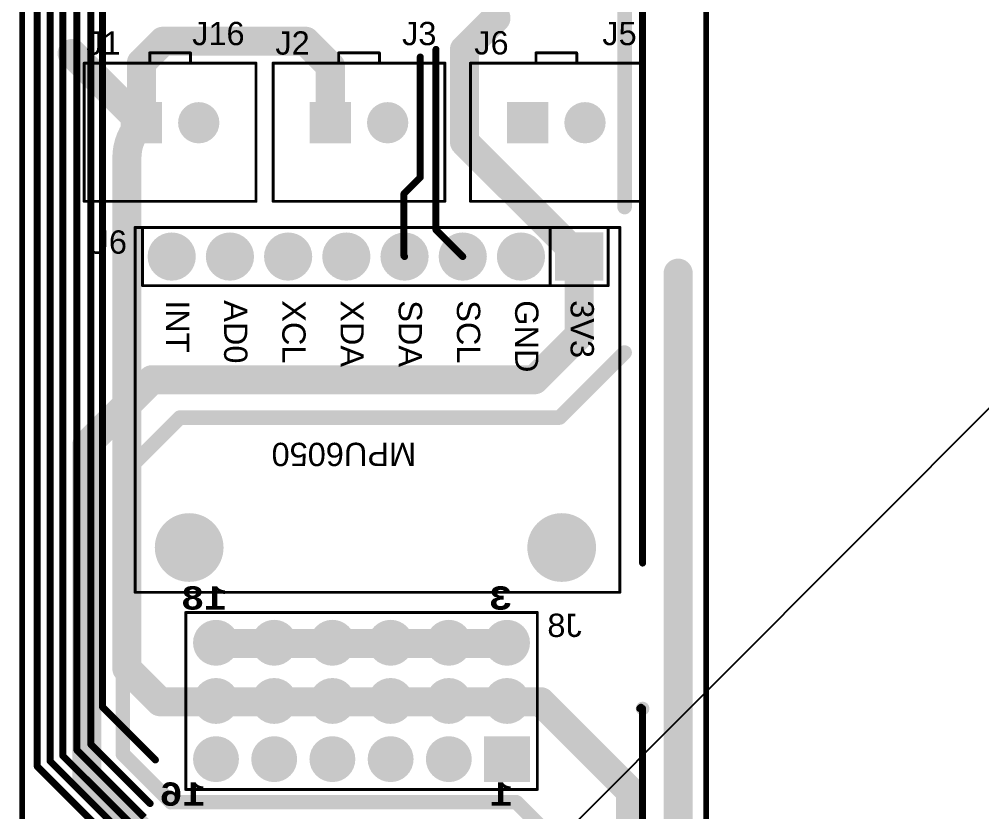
# Model space of a CAD drawing. Header units: inches. Extents: x 0 to 5376, y 0 to 5416.
# Drawn here: x -0.13 to 41.87, y 50.79 to 85.38 of the extents above; entities that cross this region are included whole.
import ezdxf

# ---------------------------------------------------------------- set-up
doc = ezdxf.new("R2010")
doc.units = ezdxf.units.IN
for name, color, linetype in [('Board Outline', 216, 'Continuous'), ('Bottom Layer', 5, 'Continuous'), ('Bottom Overlay', 54, 'Continuous'), ('Bottom Solder', 6, 'Continuous'), ('Layer 1', 16, 'Continuous'), ('Layer 2', 76, 'Continuous'), ('Multi-Layer', 9, 'Continuous'), ('Pad Holes', 156, 'Continuous'), ('Top Layer', 1, 'Continuous'), ('Top Overlay', 2, 'Continuous'), ('Top Solder', 216, 'Continuous'), ('Via Holes', 16, 'Continuous')]:
    doc.layers.add(name, color=color, linetype=linetype)
doc.styles.add('Arial', font='', dxfattribs={"height": 0.2})
doc.styles.add('Courier New_Bold', font='', dxfattribs={"height": 0.2})
doc.styles.get('Arial').set_extended_font_data('Arial')
doc.styles.get('Courier New_Bold').set_extended_font_data('Courier New', bold=True)

msp = doc.modelspace()

# ---------------------------------------------------------------- hatches: boundary and pattern name
at = {"layer": 'Bottom Layer'}
for points in [[(4.355, 81.716), (6.055, 81.716), (6.055, 80.016), (4.355, 80.016)], [(12.599, 81.716), (14.299, 81.716), (14.299, 80.016), (12.599, 80.016)], [(21.21, 81.716), (22.91, 81.716), (22.91, 80.016), (21.21, 80.016)], [(25.256, 74.074), (23.356, 74.074), (23.356, 75.974), (25.256, 75.974)], [(22.058, 52.186), (20.258, 52.186), (20.258, 53.986), (22.058, 53.986)]]:
    msp.add_hatch(color=5, dxfattribs=at).paths.add_polyline_path(points)
h = msp.add_hatch(color=5, dxfattribs=at)
edge = h.paths.add_edge_path()
edge.add_arc((7.705, 80.866), 0.85, 0, 360)
h = msp.add_hatch(color=5, dxfattribs=at)
edge = h.paths.add_edge_path()
edge.add_arc((15.949, 80.866), 0.85, 0, 360)
h = msp.add_hatch(color=5, dxfattribs=at)
edge = h.paths.add_edge_path()
edge.add_arc((24.56, 80.866), 0.85, 0, 360)
h = msp.add_hatch(color=5, dxfattribs=at)
edge = h.paths.add_edge_path()
edge.add_arc((6.526, 75.024), 0.95, 0, 360)
h = msp.add_hatch(color=5, dxfattribs=at)
edge = h.paths.add_edge_path()
edge.add_arc((9.066, 75.024), 0.95, 0, 360)
h = msp.add_hatch(color=5, dxfattribs=at)
edge = h.paths.add_edge_path()
edge.add_arc((11.606, 75.024), 0.95, 0, 360)
h = msp.add_hatch(color=5, dxfattribs=at)
edge = h.paths.add_edge_path()
edge.add_arc((14.146, 75.024), 0.95, 0, 360)
h = msp.add_hatch(color=5, dxfattribs=at)
edge = h.paths.add_edge_path()
edge.add_arc((16.686, 75.024), 0.95, 0, 360)
h = msp.add_hatch(color=5, dxfattribs=at)
edge = h.paths.add_edge_path()
edge.add_arc((19.226, 75.024), 0.95, 0, 360)
h = msp.add_hatch(color=5, dxfattribs=at)
edge = h.paths.add_edge_path()
edge.add_arc((21.766, 75.024), 0.95, 0, 360)
h = msp.add_hatch(color=5, dxfattribs=at)
edge = h.paths.add_edge_path()
edge.add_arc((8.458, 58.166), 0.9, 0, 360)
h = msp.add_hatch(color=5, dxfattribs=at)
edge = h.paths.add_edge_path()
edge.add_arc((10.998, 58.166), 0.9, 0, 360)
h = msp.add_hatch(color=5, dxfattribs=at)
edge = h.paths.add_edge_path()
edge.add_arc((13.538, 58.166), 0.9, 0, 360)
h = msp.add_hatch(color=5, dxfattribs=at)
edge = h.paths.add_edge_path()
edge.add_arc((16.078, 58.166), 0.9, 0, 360)
h = msp.add_hatch(color=5, dxfattribs=at)
edge = h.paths.add_edge_path()
edge.add_arc((18.618, 58.166), 0.9, 0, 360)
h = msp.add_hatch(color=5, dxfattribs=at)
edge = h.paths.add_edge_path()
edge.add_arc((21.158, 58.166), 0.9, 0, 360)
h = msp.add_hatch(color=5, dxfattribs=at)
edge = h.paths.add_edge_path()
edge.add_arc((8.458, 55.626), 0.9, 0, 360)
h = msp.add_hatch(color=5, dxfattribs=at)
edge = h.paths.add_edge_path()
edge.add_arc((10.998, 55.626), 0.9, 0, 360)
h = msp.add_hatch(color=5, dxfattribs=at)
edge = h.paths.add_edge_path()
edge.add_arc((13.538, 55.626), 0.9, 0, 360)
h = msp.add_hatch(color=5, dxfattribs=at)
edge = h.paths.add_edge_path()
edge.add_arc((16.078, 55.626), 0.9, 0, 360)
h = msp.add_hatch(color=5, dxfattribs=at)
edge = h.paths.add_edge_path()
edge.add_arc((18.618, 55.626), 0.9, 0, 360)
h = msp.add_hatch(color=5, dxfattribs=at)
edge = h.paths.add_edge_path()
edge.add_arc((21.158, 55.626), 0.9, 0, 360)
h = msp.add_hatch(color=5, dxfattribs=at)
edge = h.paths.add_edge_path()
edge.add_arc((27.074, 55.296), 0.3, 0, 360)
h = msp.add_hatch(color=5, dxfattribs=at)
edge = h.paths.add_edge_path()
edge.add_arc((8.458, 53.086), 0.9, 0, 360)
h = msp.add_hatch(color=5, dxfattribs=at)
edge = h.paths.add_edge_path()
edge.add_arc((10.998, 53.086), 0.9, 0, 360)
h = msp.add_hatch(color=5, dxfattribs=at)
edge = h.paths.add_edge_path()
edge.add_arc((13.538, 53.086), 0.9, 0, 360)
h = msp.add_hatch(color=5, dxfattribs=at)
edge = h.paths.add_edge_path()
edge.add_arc((16.078, 53.086), 0.9, 0, 360)
h = msp.add_hatch(color=5, dxfattribs=at)
edge = h.paths.add_edge_path()
edge.add_arc((18.618, 53.086), 0.9, 0, 360)
at = {"layer": 'Bottom Solder'}
for points in [[(4.304, 81.767), (6.106, 81.767), (6.106, 79.965), (4.304, 79.965)], [(12.548, 81.767), (14.35, 81.767), (14.35, 79.965), (12.548, 79.965)], [(21.159, 81.767), (22.961, 81.767), (22.961, 79.965), (21.159, 79.965)], [(25.357, 73.972), (23.254, 73.972), (23.254, 76.076), (25.357, 76.076)], [(22.16, 52.084), (20.157, 52.084), (20.157, 54.088), (22.16, 54.088)]]:
    msp.add_hatch(color=6, dxfattribs=at).paths.add_polyline_path(points)
h = msp.add_hatch(color=6, dxfattribs=at)
edge = h.paths.add_edge_path()
edge.add_arc((7.705, 80.866), 0.901, 0, 360)
h = msp.add_hatch(color=6, dxfattribs=at)
edge = h.paths.add_edge_path()
edge.add_arc((15.949, 80.866), 0.901, 0, 360)
h = msp.add_hatch(color=6, dxfattribs=at)
edge = h.paths.add_edge_path()
edge.add_arc((24.56, 80.866), 0.901, 0, 360)
h = msp.add_hatch(color=6, dxfattribs=at)
edge = h.paths.add_edge_path()
edge.add_arc((6.526, 75.024), 1.052, 0, 360)
h = msp.add_hatch(color=6, dxfattribs=at)
edge = h.paths.add_edge_path()
edge.add_arc((9.066, 75.024), 1.052, 0, 360)
h = msp.add_hatch(color=6, dxfattribs=at)
edge = h.paths.add_edge_path()
edge.add_arc((11.606, 75.024), 1.052, 0, 360)
h = msp.add_hatch(color=6, dxfattribs=at)
edge = h.paths.add_edge_path()
edge.add_arc((14.146, 75.024), 1.052, 0, 360)
h = msp.add_hatch(color=6, dxfattribs=at)
edge = h.paths.add_edge_path()
edge.add_arc((16.686, 75.024), 1.052, 0, 360)
h = msp.add_hatch(color=6, dxfattribs=at)
edge = h.paths.add_edge_path()
edge.add_arc((19.226, 75.024), 1.052, 0, 360)
h = msp.add_hatch(color=6, dxfattribs=at)
edge = h.paths.add_edge_path()
edge.add_arc((21.766, 75.024), 1.052, 0, 360)
h = msp.add_hatch(color=6, dxfattribs=at)
edge = h.paths.add_edge_path()
edge.add_arc((8.458, 58.166), 1.002, 0, 360)
h = msp.add_hatch(color=6, dxfattribs=at)
edge = h.paths.add_edge_path()
edge.add_arc((10.998, 58.166), 1.002, 0, 360)
h = msp.add_hatch(color=6, dxfattribs=at)
edge = h.paths.add_edge_path()
edge.add_arc((13.538, 58.166), 1.002, 0, 360)
h = msp.add_hatch(color=6, dxfattribs=at)
edge = h.paths.add_edge_path()
edge.add_arc((16.078, 58.166), 1.002, 0, 360)
h = msp.add_hatch(color=6, dxfattribs=at)
edge = h.paths.add_edge_path()
edge.add_arc((18.618, 58.166), 1.002, 0, 360)
h = msp.add_hatch(color=6, dxfattribs=at)
edge = h.paths.add_edge_path()
edge.add_arc((21.158, 58.166), 1.002, 0, 360)
h = msp.add_hatch(color=6, dxfattribs=at)
edge = h.paths.add_edge_path()
edge.add_arc((8.458, 55.626), 1.002, 0, 360)
h = msp.add_hatch(color=6, dxfattribs=at)
edge = h.paths.add_edge_path()
edge.add_arc((10.998, 55.626), 1.002, 0, 360)
h = msp.add_hatch(color=6, dxfattribs=at)
edge = h.paths.add_edge_path()
edge.add_arc((13.538, 55.626), 1.002, 0, 360)
h = msp.add_hatch(color=6, dxfattribs=at)
edge = h.paths.add_edge_path()
edge.add_arc((16.078, 55.626), 1.002, 0, 360)
h = msp.add_hatch(color=6, dxfattribs=at)
edge = h.paths.add_edge_path()
edge.add_arc((18.618, 55.626), 1.002, 0, 360)
h = msp.add_hatch(color=6, dxfattribs=at)
edge = h.paths.add_edge_path()
edge.add_arc((21.158, 55.626), 1.002, 0, 360)
h = msp.add_hatch(color=6, dxfattribs=at)
edge = h.paths.add_edge_path()
edge.add_arc((8.458, 53.086), 1.002, 0, 360)
h = msp.add_hatch(color=6, dxfattribs=at)
edge = h.paths.add_edge_path()
edge.add_arc((10.998, 53.086), 1.002, 0, 360)
h = msp.add_hatch(color=6, dxfattribs=at)
edge = h.paths.add_edge_path()
edge.add_arc((13.538, 53.086), 1.002, 0, 360)
h = msp.add_hatch(color=6, dxfattribs=at)
edge = h.paths.add_edge_path()
edge.add_arc((16.078, 53.086), 1.002, 0, 360)
h = msp.add_hatch(color=6, dxfattribs=at)
edge = h.paths.add_edge_path()
edge.add_arc((18.618, 53.086), 1.002, 0, 360)
at = {"layer": 'Layer 1'}
for points in [[(4.355, 81.716), (6.055, 81.716), (6.055, 80.016), (4.355, 80.016)], [(12.599, 81.716), (14.299, 81.716), (14.299, 80.016), (12.599, 80.016)], [(21.21, 81.716), (22.91, 81.716), (22.91, 80.016), (21.21, 80.016)], [(25.256, 74.074), (23.356, 74.074), (23.356, 75.974), (25.256, 75.974)], [(22.058, 52.186), (20.258, 52.186), (20.258, 53.986), (22.058, 53.986)]]:
    msp.add_hatch(color=16, dxfattribs=at).paths.add_polyline_path(points)
h = msp.add_hatch(color=16, dxfattribs=at)
edge = h.paths.add_edge_path()
edge.add_arc((7.705, 80.866), 0.85, 0, 360)
h = msp.add_hatch(color=16, dxfattribs=at)
edge = h.paths.add_edge_path()
edge.add_arc((15.949, 80.866), 0.85, 0, 360)
h = msp.add_hatch(color=16, dxfattribs=at)
edge = h.paths.add_edge_path()
edge.add_arc((24.56, 80.866), 0.85, 0, 360)
h = msp.add_hatch(color=16, dxfattribs=at)
edge = h.paths.add_edge_path()
edge.add_arc((6.526, 75.024), 0.95, 0, 360)
h = msp.add_hatch(color=16, dxfattribs=at)
edge = h.paths.add_edge_path()
edge.add_arc((9.066, 75.024), 0.95, 0, 360)
h = msp.add_hatch(color=16, dxfattribs=at)
edge = h.paths.add_edge_path()
edge.add_arc((11.606, 75.024), 0.95, 0, 360)
h = msp.add_hatch(color=16, dxfattribs=at)
edge = h.paths.add_edge_path()
edge.add_arc((14.146, 75.024), 0.95, 0, 360)
h = msp.add_hatch(color=16, dxfattribs=at)
edge = h.paths.add_edge_path()
edge.add_arc((16.686, 75.024), 0.95, 0, 360)
h = msp.add_hatch(color=16, dxfattribs=at)
edge = h.paths.add_edge_path()
edge.add_arc((19.226, 75.024), 0.95, 0, 360)
h = msp.add_hatch(color=16, dxfattribs=at)
edge = h.paths.add_edge_path()
edge.add_arc((21.766, 75.024), 0.95, 0, 360)
h = msp.add_hatch(color=16, dxfattribs=at)
edge = h.paths.add_edge_path()
edge.add_arc((8.458, 58.166), 0.9, 0, 360)
h = msp.add_hatch(color=16, dxfattribs=at)
edge = h.paths.add_edge_path()
edge.add_arc((10.998, 58.166), 0.9, 0, 360)
h = msp.add_hatch(color=16, dxfattribs=at)
edge = h.paths.add_edge_path()
edge.add_arc((13.538, 58.166), 0.9, 0, 360)
h = msp.add_hatch(color=16, dxfattribs=at)
edge = h.paths.add_edge_path()
edge.add_arc((16.078, 58.166), 0.9, 0, 360)
h = msp.add_hatch(color=16, dxfattribs=at)
edge = h.paths.add_edge_path()
edge.add_arc((18.618, 58.166), 0.9, 0, 360)
h = msp.add_hatch(color=16, dxfattribs=at)
edge = h.paths.add_edge_path()
edge.add_arc((21.158, 58.166), 0.9, 0, 360)
h = msp.add_hatch(color=16, dxfattribs=at)
edge = h.paths.add_edge_path()
edge.add_arc((8.458, 55.626), 0.9, 0, 360)
h = msp.add_hatch(color=16, dxfattribs=at)
edge = h.paths.add_edge_path()
edge.add_arc((10.998, 55.626), 0.9, 0, 360)
h = msp.add_hatch(color=16, dxfattribs=at)
edge = h.paths.add_edge_path()
edge.add_arc((13.538, 55.626), 0.9, 0, 360)
h = msp.add_hatch(color=16, dxfattribs=at)
edge = h.paths.add_edge_path()
edge.add_arc((16.078, 55.626), 0.9, 0, 360)
h = msp.add_hatch(color=16, dxfattribs=at)
edge = h.paths.add_edge_path()
edge.add_arc((18.618, 55.626), 0.9, 0, 360)
h = msp.add_hatch(color=16, dxfattribs=at)
edge = h.paths.add_edge_path()
edge.add_arc((21.158, 55.626), 0.9, 0, 360)
h = msp.add_hatch(color=16, dxfattribs=at)
edge = h.paths.add_edge_path()
edge.add_arc((27.074, 55.296), 0.3, 0, 360)
h = msp.add_hatch(color=16, dxfattribs=at)
edge = h.paths.add_edge_path()
edge.add_arc((8.458, 53.086), 0.9, 0, 360)
h = msp.add_hatch(color=16, dxfattribs=at)
edge = h.paths.add_edge_path()
edge.add_arc((10.998, 53.086), 0.9, 0, 360)
h = msp.add_hatch(color=16, dxfattribs=at)
edge = h.paths.add_edge_path()
edge.add_arc((13.538, 53.086), 0.9, 0, 360)
h = msp.add_hatch(color=16, dxfattribs=at)
edge = h.paths.add_edge_path()
edge.add_arc((16.078, 53.086), 0.9, 0, 360)
h = msp.add_hatch(color=16, dxfattribs=at)
edge = h.paths.add_edge_path()
edge.add_arc((18.618, 53.086), 0.9, 0, 360)
at = {"layer": 'Layer 2'}
for points in [[(4.355, 81.716), (6.055, 81.716), (6.055, 80.016), (4.355, 80.016)], [(12.599, 81.716), (14.299, 81.716), (14.299, 80.016), (12.599, 80.016)], [(21.21, 81.716), (22.91, 81.716), (22.91, 80.016), (21.21, 80.016)], [(25.256, 74.074), (23.356, 74.074), (23.356, 75.974), (25.256, 75.974)], [(22.058, 52.186), (20.258, 52.186), (20.258, 53.986), (22.058, 53.986)]]:
    msp.add_hatch(color=76, dxfattribs=at).paths.add_polyline_path(points)
h = msp.add_hatch(color=76, dxfattribs=at)
edge = h.paths.add_edge_path()
edge.add_arc((7.705, 80.866), 0.85, 0, 360)
h = msp.add_hatch(color=76, dxfattribs=at)
edge = h.paths.add_edge_path()
edge.add_arc((15.949, 80.866), 0.85, 0, 360)
h = msp.add_hatch(color=76, dxfattribs=at)
edge = h.paths.add_edge_path()
edge.add_arc((24.56, 80.866), 0.85, 0, 360)
h = msp.add_hatch(color=76, dxfattribs=at)
edge = h.paths.add_edge_path()
edge.add_arc((6.526, 75.024), 0.95, 0, 360)
h = msp.add_hatch(color=76, dxfattribs=at)
edge = h.paths.add_edge_path()
edge.add_arc((9.066, 75.024), 0.95, 0, 360)
h = msp.add_hatch(color=76, dxfattribs=at)
edge = h.paths.add_edge_path()
edge.add_arc((11.606, 75.024), 0.95, 0, 360)
h = msp.add_hatch(color=76, dxfattribs=at)
edge = h.paths.add_edge_path()
edge.add_arc((14.146, 75.024), 0.95, 0, 360)
h = msp.add_hatch(color=76, dxfattribs=at)
edge = h.paths.add_edge_path()
edge.add_arc((16.686, 75.024), 0.95, 0, 360)
h = msp.add_hatch(color=76, dxfattribs=at)
edge = h.paths.add_edge_path()
edge.add_arc((19.226, 75.024), 0.95, 0, 360)
h = msp.add_hatch(color=76, dxfattribs=at)
edge = h.paths.add_edge_path()
edge.add_arc((21.766, 75.024), 0.95, 0, 360)
h = msp.add_hatch(color=76, dxfattribs=at)
edge = h.paths.add_edge_path()
edge.add_arc((8.458, 58.166), 0.9, 0, 360)
h = msp.add_hatch(color=76, dxfattribs=at)
edge = h.paths.add_edge_path()
edge.add_arc((10.998, 58.166), 0.9, 0, 360)
h = msp.add_hatch(color=76, dxfattribs=at)
edge = h.paths.add_edge_path()
edge.add_arc((13.538, 58.166), 0.9, 0, 360)
h = msp.add_hatch(color=76, dxfattribs=at)
edge = h.paths.add_edge_path()
edge.add_arc((16.078, 58.166), 0.9, 0, 360)
h = msp.add_hatch(color=76, dxfattribs=at)
edge = h.paths.add_edge_path()
edge.add_arc((18.618, 58.166), 0.9, 0, 360)
h = msp.add_hatch(color=76, dxfattribs=at)
edge = h.paths.add_edge_path()
edge.add_arc((21.158, 58.166), 0.9, 0, 360)
h = msp.add_hatch(color=76, dxfattribs=at)
edge = h.paths.add_edge_path()
edge.add_arc((8.458, 55.626), 0.9, 0, 360)
h = msp.add_hatch(color=76, dxfattribs=at)
edge = h.paths.add_edge_path()
edge.add_arc((10.998, 55.626), 0.9, 0, 360)
h = msp.add_hatch(color=76, dxfattribs=at)
edge = h.paths.add_edge_path()
edge.add_arc((13.538, 55.626), 0.9, 0, 360)
h = msp.add_hatch(color=76, dxfattribs=at)
edge = h.paths.add_edge_path()
edge.add_arc((16.078, 55.626), 0.9, 0, 360)
h = msp.add_hatch(color=76, dxfattribs=at)
edge = h.paths.add_edge_path()
edge.add_arc((18.618, 55.626), 0.9, 0, 360)
h = msp.add_hatch(color=76, dxfattribs=at)
edge = h.paths.add_edge_path()
edge.add_arc((21.158, 55.626), 0.9, 0, 360)
h = msp.add_hatch(color=76, dxfattribs=at)
edge = h.paths.add_edge_path()
edge.add_arc((27.074, 55.296), 0.3, 0, 360)
h = msp.add_hatch(color=76, dxfattribs=at)
edge = h.paths.add_edge_path()
edge.add_arc((8.458, 53.086), 0.9, 0, 360)
h = msp.add_hatch(color=76, dxfattribs=at)
edge = h.paths.add_edge_path()
edge.add_arc((10.998, 53.086), 0.9, 0, 360)
h = msp.add_hatch(color=76, dxfattribs=at)
edge = h.paths.add_edge_path()
edge.add_arc((13.538, 53.086), 0.9, 0, 360)
h = msp.add_hatch(color=76, dxfattribs=at)
edge = h.paths.add_edge_path()
edge.add_arc((16.078, 53.086), 0.9, 0, 360)
h = msp.add_hatch(color=76, dxfattribs=at)
edge = h.paths.add_edge_path()
edge.add_arc((18.618, 53.086), 0.9, 0, 360)
at = {"layer": 'Multi-Layer'}
for points in [[(4.355, 81.716), (6.055, 81.716), (6.055, 80.016), (4.355, 80.016)], [(12.599, 81.716), (14.299, 81.716), (14.299, 80.016), (12.599, 80.016)], [(21.21, 81.716), (22.91, 81.716), (22.91, 80.016), (21.21, 80.016)], [(25.256, 74.074), (23.356, 74.074), (23.356, 75.974), (25.256, 75.974)], [(22.058, 52.186), (20.258, 52.186), (20.258, 53.986), (22.058, 53.986)]]:
    msp.add_hatch(color=9, dxfattribs=at).paths.add_polyline_path(points)
h = msp.add_hatch(color=9, dxfattribs=at)
edge = h.paths.add_edge_path()
edge.add_arc((7.705, 80.866), 0.85, 0, 360)
h = msp.add_hatch(color=9, dxfattribs=at)
edge = h.paths.add_edge_path()
edge.add_arc((15.949, 80.866), 0.85, 0, 360)
h = msp.add_hatch(color=9, dxfattribs=at)
edge = h.paths.add_edge_path()
edge.add_arc((24.56, 80.866), 0.85, 0, 360)
h = msp.add_hatch(color=9, dxfattribs=at)
edge = h.paths.add_edge_path()
edge.add_arc((6.526, 75.024), 0.95, 0, 360)
h = msp.add_hatch(color=9, dxfattribs=at)
edge = h.paths.add_edge_path()
edge.add_arc((9.066, 75.024), 0.95, 0, 360)
h = msp.add_hatch(color=9, dxfattribs=at)
edge = h.paths.add_edge_path()
edge.add_arc((11.606, 75.024), 0.95, 0, 360)
h = msp.add_hatch(color=9, dxfattribs=at)
edge = h.paths.add_edge_path()
edge.add_arc((14.146, 75.024), 0.95, 0, 360)
h = msp.add_hatch(color=9, dxfattribs=at)
edge = h.paths.add_edge_path()
edge.add_arc((16.686, 75.024), 0.95, 0, 360)
h = msp.add_hatch(color=9, dxfattribs=at)
edge = h.paths.add_edge_path()
edge.add_arc((19.226, 75.024), 0.95, 0, 360)
h = msp.add_hatch(color=9, dxfattribs=at)
edge = h.paths.add_edge_path()
edge.add_arc((21.766, 75.024), 0.95, 0, 360)
h = msp.add_hatch(color=9, dxfattribs=at)
edge = h.paths.add_edge_path()
edge.add_arc((8.458, 58.166), 0.9, 0, 360)
h = msp.add_hatch(color=9, dxfattribs=at)
edge = h.paths.add_edge_path()
edge.add_arc((10.998, 58.166), 0.9, 0, 360)
h = msp.add_hatch(color=9, dxfattribs=at)
edge = h.paths.add_edge_path()
edge.add_arc((13.538, 58.166), 0.9, 0, 360)
h = msp.add_hatch(color=9, dxfattribs=at)
edge = h.paths.add_edge_path()
edge.add_arc((16.078, 58.166), 0.9, 0, 360)
h = msp.add_hatch(color=9, dxfattribs=at)
edge = h.paths.add_edge_path()
edge.add_arc((18.618, 58.166), 0.9, 0, 360)
h = msp.add_hatch(color=9, dxfattribs=at)
edge = h.paths.add_edge_path()
edge.add_arc((21.158, 58.166), 0.9, 0, 360)
h = msp.add_hatch(color=9, dxfattribs=at)
edge = h.paths.add_edge_path()
edge.add_arc((8.458, 55.626), 0.9, 0, 360)
h = msp.add_hatch(color=9, dxfattribs=at)
edge = h.paths.add_edge_path()
edge.add_arc((10.998, 55.626), 0.9, 0, 360)
h = msp.add_hatch(color=9, dxfattribs=at)
edge = h.paths.add_edge_path()
edge.add_arc((13.538, 55.626), 0.9, 0, 360)
h = msp.add_hatch(color=9, dxfattribs=at)
edge = h.paths.add_edge_path()
edge.add_arc((16.078, 55.626), 0.9, 0, 360)
h = msp.add_hatch(color=9, dxfattribs=at)
edge = h.paths.add_edge_path()
edge.add_arc((18.618, 55.626), 0.9, 0, 360)
h = msp.add_hatch(color=9, dxfattribs=at)
edge = h.paths.add_edge_path()
edge.add_arc((21.158, 55.626), 0.9, 0, 360)
h = msp.add_hatch(color=9, dxfattribs=at)
edge = h.paths.add_edge_path()
edge.add_arc((8.458, 53.086), 0.9, 0, 360)
h = msp.add_hatch(color=9, dxfattribs=at)
edge = h.paths.add_edge_path()
edge.add_arc((10.998, 53.086), 0.9, 0, 360)
h = msp.add_hatch(color=9, dxfattribs=at)
edge = h.paths.add_edge_path()
edge.add_arc((13.538, 53.086), 0.9, 0, 360)
h = msp.add_hatch(color=9, dxfattribs=at)
edge = h.paths.add_edge_path()
edge.add_arc((16.078, 53.086), 0.9, 0, 360)
h = msp.add_hatch(color=9, dxfattribs=at)
edge = h.paths.add_edge_path()
edge.add_arc((18.618, 53.086), 0.9, 0, 360)
at = {"layer": 'Pad Holes'}
h = msp.add_hatch(color=7, dxfattribs=at)
edge = h.paths.add_edge_path()
edge.add_arc((5.205, 80.866), 0.45, 0, 360)
h = msp.add_hatch(color=7, dxfattribs=at)
edge = h.paths.add_edge_path()
edge.add_arc((7.705, 80.866), 0.45, 0, 360)
h = msp.add_hatch(color=7, dxfattribs=at)
edge = h.paths.add_edge_path()
edge.add_arc((13.449, 80.866), 0.45, 0, 360)
h = msp.add_hatch(color=7, dxfattribs=at)
edge = h.paths.add_edge_path()
edge.add_arc((15.949, 80.866), 0.45, 0, 360)
h = msp.add_hatch(color=7, dxfattribs=at)
edge = h.paths.add_edge_path()
edge.add_arc((22.06, 80.866), 0.45, 0, 360)
h = msp.add_hatch(color=7, dxfattribs=at)
edge = h.paths.add_edge_path()
edge.add_arc((24.56, 80.866), 0.45, 0, 360)
h = msp.add_hatch(color=7, dxfattribs=at)
edge = h.paths.add_edge_path()
edge.add_arc((6.526, 75.024), 0.511, 0, 360)
h = msp.add_hatch(color=7, dxfattribs=at)
edge = h.paths.add_edge_path()
edge.add_arc((9.066, 75.024), 0.511, 0, 360)
h = msp.add_hatch(color=7, dxfattribs=at)
edge = h.paths.add_edge_path()
edge.add_arc((11.606, 75.024), 0.511, 0, 360)
h = msp.add_hatch(color=7, dxfattribs=at)
edge = h.paths.add_edge_path()
edge.add_arc((14.146, 75.024), 0.511, 0, 360)
h = msp.add_hatch(color=7, dxfattribs=at)
edge = h.paths.add_edge_path()
edge.add_arc((16.686, 75.024), 0.511, 0, 360)
h = msp.add_hatch(color=7, dxfattribs=at)
edge = h.paths.add_edge_path()
edge.add_arc((19.226, 75.024), 0.511, 0, 360)
h = msp.add_hatch(color=7, dxfattribs=at)
edge = h.paths.add_edge_path()
edge.add_arc((21.766, 75.024), 0.511, 0, 360)
h = msp.add_hatch(color=7, dxfattribs=at)
edge = h.paths.add_edge_path()
edge.add_arc((24.306, 75.024), 0.511, 0, 360)
h = msp.add_hatch(color=7, dxfattribs=at)
edge = h.paths.add_edge_path()
edge.add_arc((7.288, 62.324), 1.5, 0, 360)
h = msp.add_hatch(color=7, dxfattribs=at)
edge = h.paths.add_edge_path()
edge.add_arc((23.544, 62.324), 1.5, 0, 360)
h = msp.add_hatch(color=7, dxfattribs=at)
edge = h.paths.add_edge_path()
edge.add_arc((8.458, 58.166), 0.51, 0, 360)
h = msp.add_hatch(color=7, dxfattribs=at)
edge = h.paths.add_edge_path()
edge.add_arc((10.998, 58.166), 0.51, 0, 360)
h = msp.add_hatch(color=7, dxfattribs=at)
edge = h.paths.add_edge_path()
edge.add_arc((13.538, 58.166), 0.51, 0, 360)
h = msp.add_hatch(color=7, dxfattribs=at)
edge = h.paths.add_edge_path()
edge.add_arc((16.078, 58.166), 0.51, 0, 360)
h = msp.add_hatch(color=7, dxfattribs=at)
edge = h.paths.add_edge_path()
edge.add_arc((18.618, 58.166), 0.51, 0, 360)
h = msp.add_hatch(color=7, dxfattribs=at)
edge = h.paths.add_edge_path()
edge.add_arc((21.158, 58.166), 0.51, 0, 360)
h = msp.add_hatch(color=7, dxfattribs=at)
edge = h.paths.add_edge_path()
edge.add_arc((8.458, 55.626), 0.51, 0, 360)
h = msp.add_hatch(color=7, dxfattribs=at)
edge = h.paths.add_edge_path()
edge.add_arc((10.998, 55.626), 0.51, 0, 360)
h = msp.add_hatch(color=7, dxfattribs=at)
edge = h.paths.add_edge_path()
edge.add_arc((13.538, 55.626), 0.51, 0, 360)
h = msp.add_hatch(color=7, dxfattribs=at)
edge = h.paths.add_edge_path()
edge.add_arc((16.078, 55.626), 0.51, 0, 360)
h = msp.add_hatch(color=7, dxfattribs=at)
edge = h.paths.add_edge_path()
edge.add_arc((18.618, 55.626), 0.51, 0, 360)
h = msp.add_hatch(color=7, dxfattribs=at)
edge = h.paths.add_edge_path()
edge.add_arc((21.158, 55.626), 0.51, 0, 360)
h = msp.add_hatch(color=7, dxfattribs=at)
edge = h.paths.add_edge_path()
edge.add_arc((8.458, 53.086), 0.51, 0, 360)
h = msp.add_hatch(color=7, dxfattribs=at)
edge = h.paths.add_edge_path()
edge.add_arc((10.998, 53.086), 0.51, 0, 360)
h = msp.add_hatch(color=7, dxfattribs=at)
edge = h.paths.add_edge_path()
edge.add_arc((13.538, 53.086), 0.51, 0, 360)
h = msp.add_hatch(color=7, dxfattribs=at)
edge = h.paths.add_edge_path()
edge.add_arc((16.078, 53.086), 0.51, 0, 360)
h = msp.add_hatch(color=7, dxfattribs=at)
edge = h.paths.add_edge_path()
edge.add_arc((18.618, 53.086), 0.51, 0, 360)
h = msp.add_hatch(color=7, dxfattribs=at)
edge = h.paths.add_edge_path()
edge.add_arc((21.158, 53.086), 0.51, 0, 360)
at = {"layer": 'Top Layer'}
for points in [[(4.355, 81.716), (6.055, 81.716), (6.055, 80.016), (4.355, 80.016)], [(12.599, 81.716), (14.299, 81.716), (14.299, 80.016), (12.599, 80.016)], [(21.21, 81.716), (22.91, 81.716), (22.91, 80.016), (21.21, 80.016)], [(25.256, 74.074), (23.356, 74.074), (23.356, 75.974), (25.256, 75.974)], [(22.058, 52.186), (20.258, 52.186), (20.258, 53.986), (22.058, 53.986)]]:
    msp.add_hatch(color=1, dxfattribs=at).paths.add_polyline_path(points)
h = msp.add_hatch(color=1, dxfattribs=at)
edge = h.paths.add_edge_path()
edge.add_arc((7.705, 80.866), 0.85, 0, 360)
h = msp.add_hatch(color=1, dxfattribs=at)
edge = h.paths.add_edge_path()
edge.add_arc((15.949, 80.866), 0.85, 0, 360)
h = msp.add_hatch(color=1, dxfattribs=at)
edge = h.paths.add_edge_path()
edge.add_arc((24.56, 80.866), 0.85, 0, 360)
h = msp.add_hatch(color=1, dxfattribs=at)
edge = h.paths.add_edge_path()
edge.add_arc((6.526, 75.024), 0.95, 0, 360)
h = msp.add_hatch(color=1, dxfattribs=at)
edge = h.paths.add_edge_path()
edge.add_arc((9.066, 75.024), 0.95, 0, 360)
h = msp.add_hatch(color=1, dxfattribs=at)
edge = h.paths.add_edge_path()
edge.add_arc((11.606, 75.024), 0.95, 0, 360)
h = msp.add_hatch(color=1, dxfattribs=at)
edge = h.paths.add_edge_path()
edge.add_arc((14.146, 75.024), 0.95, 0, 360)
h = msp.add_hatch(color=1, dxfattribs=at)
edge = h.paths.add_edge_path()
edge.add_arc((16.686, 75.024), 0.95, 0, 360)
h = msp.add_hatch(color=1, dxfattribs=at)
edge = h.paths.add_edge_path()
edge.add_arc((19.226, 75.024), 0.95, 0, 360)
h = msp.add_hatch(color=1, dxfattribs=at)
edge = h.paths.add_edge_path()
edge.add_arc((21.766, 75.024), 0.95, 0, 360)
h = msp.add_hatch(color=1, dxfattribs=at)
edge = h.paths.add_edge_path()
edge.add_arc((8.458, 58.166), 0.9, 0, 360)
h = msp.add_hatch(color=1, dxfattribs=at)
edge = h.paths.add_edge_path()
edge.add_arc((10.998, 58.166), 0.9, 0, 360)
h = msp.add_hatch(color=1, dxfattribs=at)
edge = h.paths.add_edge_path()
edge.add_arc((13.538, 58.166), 0.9, 0, 360)
h = msp.add_hatch(color=1, dxfattribs=at)
edge = h.paths.add_edge_path()
edge.add_arc((16.078, 58.166), 0.9, 0, 360)
h = msp.add_hatch(color=1, dxfattribs=at)
edge = h.paths.add_edge_path()
edge.add_arc((18.618, 58.166), 0.9, 0, 360)
h = msp.add_hatch(color=1, dxfattribs=at)
edge = h.paths.add_edge_path()
edge.add_arc((21.158, 58.166), 0.9, 0, 360)
h = msp.add_hatch(color=1, dxfattribs=at)
edge = h.paths.add_edge_path()
edge.add_arc((8.458, 55.626), 0.9, 0, 360)
h = msp.add_hatch(color=1, dxfattribs=at)
edge = h.paths.add_edge_path()
edge.add_arc((10.998, 55.626), 0.9, 0, 360)
h = msp.add_hatch(color=1, dxfattribs=at)
edge = h.paths.add_edge_path()
edge.add_arc((13.538, 55.626), 0.9, 0, 360)
h = msp.add_hatch(color=1, dxfattribs=at)
edge = h.paths.add_edge_path()
edge.add_arc((16.078, 55.626), 0.9, 0, 360)
h = msp.add_hatch(color=1, dxfattribs=at)
edge = h.paths.add_edge_path()
edge.add_arc((18.618, 55.626), 0.9, 0, 360)
h = msp.add_hatch(color=1, dxfattribs=at)
edge = h.paths.add_edge_path()
edge.add_arc((21.158, 55.626), 0.9, 0, 360)
h = msp.add_hatch(color=1, dxfattribs=at)
edge = h.paths.add_edge_path()
edge.add_arc((27.074, 55.296), 0.3, 0, 360)
h = msp.add_hatch(color=1, dxfattribs=at)
edge = h.paths.add_edge_path()
edge.add_arc((8.458, 53.086), 0.9, 0, 360)
h = msp.add_hatch(color=1, dxfattribs=at)
edge = h.paths.add_edge_path()
edge.add_arc((10.998, 53.086), 0.9, 0, 360)
h = msp.add_hatch(color=1, dxfattribs=at)
edge = h.paths.add_edge_path()
edge.add_arc((13.538, 53.086), 0.9, 0, 360)
h = msp.add_hatch(color=1, dxfattribs=at)
edge = h.paths.add_edge_path()
edge.add_arc((16.078, 53.086), 0.9, 0, 360)
h = msp.add_hatch(color=1, dxfattribs=at)
edge = h.paths.add_edge_path()
edge.add_arc((18.618, 53.086), 0.9, 0, 360)
at = {"layer": 'Top Solder'}
for points in [[(4.304, 81.767), (6.106, 81.767), (6.106, 79.965), (4.304, 79.965)], [(12.548, 81.767), (14.35, 81.767), (14.35, 79.965), (12.548, 79.965)], [(21.159, 81.767), (22.961, 81.767), (22.961, 79.965), (21.159, 79.965)], [(25.357, 73.972), (23.254, 73.972), (23.254, 76.076), (25.357, 76.076)], [(22.16, 52.084), (20.157, 52.084), (20.157, 54.088), (22.16, 54.088)]]:
    msp.add_hatch(color=216, dxfattribs=at).paths.add_polyline_path(points)
h = msp.add_hatch(color=216, dxfattribs=at)
edge = h.paths.add_edge_path()
edge.add_arc((7.705, 80.866), 0.901, 0, 360)
h = msp.add_hatch(color=216, dxfattribs=at)
edge = h.paths.add_edge_path()
edge.add_arc((15.949, 80.866), 0.901, 0, 360)
h = msp.add_hatch(color=216, dxfattribs=at)
edge = h.paths.add_edge_path()
edge.add_arc((24.56, 80.866), 0.901, 0, 360)
h = msp.add_hatch(color=216, dxfattribs=at)
edge = h.paths.add_edge_path()
edge.add_arc((6.526, 75.024), 1.052, 0, 360)
h = msp.add_hatch(color=216, dxfattribs=at)
edge = h.paths.add_edge_path()
edge.add_arc((9.066, 75.024), 1.052, 0, 360)
h = msp.add_hatch(color=216, dxfattribs=at)
edge = h.paths.add_edge_path()
edge.add_arc((11.606, 75.024), 1.052, 0, 360)
h = msp.add_hatch(color=216, dxfattribs=at)
edge = h.paths.add_edge_path()
edge.add_arc((14.146, 75.024), 1.052, 0, 360)
h = msp.add_hatch(color=216, dxfattribs=at)
edge = h.paths.add_edge_path()
edge.add_arc((16.686, 75.024), 1.052, 0, 360)
h = msp.add_hatch(color=216, dxfattribs=at)
edge = h.paths.add_edge_path()
edge.add_arc((19.226, 75.024), 1.052, 0, 360)
h = msp.add_hatch(color=216, dxfattribs=at)
edge = h.paths.add_edge_path()
edge.add_arc((21.766, 75.024), 1.052, 0, 360)
h = msp.add_hatch(color=216, dxfattribs=at)
edge = h.paths.add_edge_path()
edge.add_arc((8.458, 58.166), 1.002, 0, 360)
h = msp.add_hatch(color=216, dxfattribs=at)
edge = h.paths.add_edge_path()
edge.add_arc((10.998, 58.166), 1.002, 0, 360)
h = msp.add_hatch(color=216, dxfattribs=at)
edge = h.paths.add_edge_path()
edge.add_arc((13.538, 58.166), 1.002, 0, 360)
h = msp.add_hatch(color=216, dxfattribs=at)
edge = h.paths.add_edge_path()
edge.add_arc((16.078, 58.166), 1.002, 0, 360)
h = msp.add_hatch(color=216, dxfattribs=at)
edge = h.paths.add_edge_path()
edge.add_arc((18.618, 58.166), 1.002, 0, 360)
h = msp.add_hatch(color=216, dxfattribs=at)
edge = h.paths.add_edge_path()
edge.add_arc((21.158, 58.166), 1.002, 0, 360)
h = msp.add_hatch(color=216, dxfattribs=at)
edge = h.paths.add_edge_path()
edge.add_arc((8.458, 55.626), 1.002, 0, 360)
h = msp.add_hatch(color=216, dxfattribs=at)
edge = h.paths.add_edge_path()
edge.add_arc((10.998, 55.626), 1.002, 0, 360)
h = msp.add_hatch(color=216, dxfattribs=at)
edge = h.paths.add_edge_path()
edge.add_arc((13.538, 55.626), 1.002, 0, 360)
h = msp.add_hatch(color=216, dxfattribs=at)
edge = h.paths.add_edge_path()
edge.add_arc((16.078, 55.626), 1.002, 0, 360)
h = msp.add_hatch(color=216, dxfattribs=at)
edge = h.paths.add_edge_path()
edge.add_arc((18.618, 55.626), 1.002, 0, 360)
h = msp.add_hatch(color=216, dxfattribs=at)
edge = h.paths.add_edge_path()
edge.add_arc((21.158, 55.626), 1.002, 0, 360)
h = msp.add_hatch(color=216, dxfattribs=at)
edge = h.paths.add_edge_path()
edge.add_arc((8.458, 53.086), 1.002, 0, 360)
h = msp.add_hatch(color=216, dxfattribs=at)
edge = h.paths.add_edge_path()
edge.add_arc((10.998, 53.086), 1.002, 0, 360)
h = msp.add_hatch(color=216, dxfattribs=at)
edge = h.paths.add_edge_path()
edge.add_arc((13.538, 53.086), 1.002, 0, 360)
h = msp.add_hatch(color=216, dxfattribs=at)
edge = h.paths.add_edge_path()
edge.add_arc((16.078, 53.086), 1.002, 0, 360)
h = msp.add_hatch(color=216, dxfattribs=at)
edge = h.paths.add_edge_path()
edge.add_arc((18.618, 53.086), 1.002, 0, 360)
at = {"layer": 'Via Holes'}
h = msp.add_hatch(color=7, dxfattribs=at)
edge = h.paths.add_edge_path()
edge.add_arc((27.074, 55.296), 0.15, 0, 360)

# ---------------------------------------------------------------- linework, layer by layer
at = {"layer": 'Board Outline', "const_width": 0.254}
for points in [[(29.845, 0), (29.845, 159.131)], [(0, 0.203), (0, 127.33)]]:
    msp.add_lwpolyline(points, dxfattribs=at)
at = {"layer": 'Bottom Layer'}
for points, const_width in [([(0.658, 105.562), (0.658, 52.769)], 0.305), ([(1.217, 105.562), (1.217, 53.001)], 0.305), ([(1.776, 105.562), (1.776, 53.232)], 0.305), ([(2.386, 105.562), (2.386, 53.485)], 0.305), ([(2.995, 105.562), (2.995, 53.737)], 0.305), ([(3.503, 105.562), (3.503, 55.364)], 0.305), ([(19.302, 84.066), (20.674, 85.438)], 1.27), ([(5.205, 83.482), (6.145, 84.422)], 1.27), ([(6.145, 84.422), (12.368, 84.422)], 1.27), ([(12.368, 84.422), (13.449, 83.341)], 1.27), ([(19.302, 80.028), (19.302, 84.066)], 1.27), ([(5.205, 80.866), (5.205, 83.482)], 1.27), ([(18.057, 76.192), (18.057, 84.066)], 0.305), ([(13.449, 80.866), (13.449, 83.341)], 1.27), ([(17.372, 78.478), (17.372, 83.736)], 0.305), ([(19.302, 80.028), (24.306, 75.024)], 1.27), ([(4.57, 57.041), (4.57, 79.334)], 1.27), ([(16.66, 77.767), (17.372, 78.478)], 0.305), ([(16.66, 75.049), (16.66, 77.767)], 0.305), ([(18.057, 76.192), (19.226, 75.024)], 0.305), ([(16.66, 75.049), (16.686, 75.024)], 0.305), ([(28.626, 31.414), (28.626, 74.3)], 1.27), ([(4.57, 57.041), (6.018, 55.593)], 1.27), ([(6.018, 55.593), (8.177, 55.593)], 1.27), ([(3.503, 55.364), (5.815, 53.053)], 0.305), ([(27.074, 48.182), (27.074, 55.296)], 0.305), ([(2.995, 53.737), (5.584, 51.148)], 0.305), ([(1.776, 53.232), (5.079, 49.929)], 0.305), ([(2.386, 53.485), (5.332, 50.538)], 0.305), ([(0.658, 52.769), (4.617, 48.811)], 0.305), ([(1.217, 53.001), (4.848, 49.37)], 0.305)]:
    msp.add_lwpolyline(points, dxfattribs=dict(at, const_width=const_width))
for points, const_width in [([(20.356, 85.438, 1), (20.991, 85.438, 1)], 0.635), ([(5.827, 84.422, 1), (6.462, 84.422, 1)], 0.635), ([(5.827, 84.422, 1), (6.462, 84.422, 1)], 0.635), ([(12.05, 84.422, 1), (12.685, 84.422, 1)], 0.635), ([(12.05, 84.422, 1), (12.685, 84.422, 1)], 0.635), ([(18.984, 84.066, 1), (19.619, 84.066, 1)], 0.635), ([(18.984, 84.066, 1), (19.619, 84.066, 1)], 0.635), ([(4.887, 83.482, 1), (5.522, 83.482, 1)], 0.635), ([(4.887, 83.482, 1), (5.522, 83.482, 1)], 0.635), ([(17.981, 84.066, 1), (18.134, 84.066, 1)], 0.152), ([(13.132, 83.341, 1), (13.767, 83.341, 1)], 0.635), ([(13.132, 83.341, 1), (13.767, 83.341, 1)], 0.635), ([(17.295, 83.736, 1), (17.448, 83.736, 1)], 0.152), ([(4.887, 80.866, 1), (5.522, 80.866, 1)], 0.635), ([(4.887, 80.866, 1), (5.522, 80.866, 1)], 0.635), ([(13.132, 80.866, 1), (13.767, 80.866, 1)], 0.635), ([(18.984, 80.028, 1), (19.619, 80.028, 1)], 0.635), ([(18.984, 80.028, 1), (19.619, 80.028, 1)], 0.635), ([(4.252, 79.334, 1), (4.887, 79.334, 1)], 0.635), ([(4.252, 79.334, 1), (4.887, 79.334, 1)], 0.635), ([(17.295, 78.478, 1), (17.448, 78.478, 1)], 0.152), ([(17.295, 78.478, 1), (17.448, 78.478, 1)], 0.152), ([(16.584, 77.767, 1), (16.737, 77.767, 1)], 0.152), ([(16.584, 77.767, 1), (16.737, 77.767, 1)], 0.152), ([(17.981, 76.192, 1), (18.134, 76.192, 1)], 0.152), ([(17.981, 76.192, 1), (18.134, 76.192, 1)], 0.152), ([(23.988, 75.024, 1), (24.623, 75.024, 1)], 0.635), ([(16.584, 75.049, 1), (16.737, 75.049, 1)], 0.152), ([(16.584, 75.049, 1), (16.737, 75.049, 1)], 0.152), ([(16.61, 75.024, 1), (16.762, 75.024, 1)], 0.152), ([(19.15, 75.024, 1), (19.302, 75.024, 1)], 0.152), ([(28.308, 74.3, 1), (28.943, 74.3, 1)], 0.635), ([(4.252, 57.041, 1), (4.887, 57.041, 1)], 0.635), ([(4.252, 57.041, 1), (4.887, 57.041, 1)], 0.635), ([(5.7, 55.593, 1), (6.335, 55.593, 1)], 0.635), ([(5.7, 55.593, 1), (6.335, 55.593, 1)], 0.635), ([(7.859, 55.593, 1), (8.494, 55.593, 1)], 0.635), ([(3.427, 55.364, 1), (3.579, 55.364, 1)], 0.152), ([(3.427, 55.364, 1), (3.579, 55.364, 1)], 0.152), ([(26.998, 55.296, 1), (27.151, 55.296, 1)], 0.152), ([(2.919, 53.737, 1), (3.071, 53.737, 1)], 0.152), ([(2.919, 53.737, 1), (3.071, 53.737, 1)], 0.152), ([(1.7, 53.232, 1), (1.852, 53.232, 1)], 0.152), ([(1.7, 53.232, 1), (1.852, 53.232, 1)], 0.152), ([(2.309, 53.485, 1), (2.462, 53.485, 1)], 0.152), ([(2.309, 53.485, 1), (2.462, 53.485, 1)], 0.152), ([(0.582, 52.769, 1), (0.735, 52.769, 1)], 0.152), ([(0.582, 52.769, 1), (0.735, 52.769, 1)], 0.152), ([(1.141, 53.001, 1), (1.293, 53.001, 1)], 0.152), ([(1.141, 53.001, 1), (1.293, 53.001, 1)], 0.152), ([(5.738, 53.053, 1), (5.891, 53.053, 1)], 0.152), ([(5.508, 51.148, 1), (5.661, 51.148, 1)], 0.152)]:
    msp.add_lwpolyline(points, format="xyb", close=True, dxfattribs=dict(at, const_width=const_width))
at = {"layer": 'Bottom Layer', "const_width": 1.27}
msp.add_lwpolyline([(4.57, 79.334, -0.198912), (5.205, 80.866)], format="xyb", dxfattribs=at)
at = {"layer": 'Bottom Overlay', "const_width": 0.127}
for points in [[(7.137, 51.765), (7.137, 59.487)], [(7.137, 59.487), (22.479, 59.487)], [(22.479, 51.765), (22.479, 59.487)], [(7.137, 51.765), (22.479, 51.765)]]:
    msp.add_lwpolyline(points, dxfattribs=at)
at = {"layer": 'Bottom Overlay', "const_width": 0.0635}
for points in [[(7.106, 59.487, 1), (7.169, 59.487, 1)], [(7.106, 59.487, 1), (7.169, 59.487, 1)], [(22.447, 59.487, 1), (22.511, 59.487, 1)], [(22.447, 59.487, 1), (22.511, 59.487, 1)], [(7.106, 51.765, 1), (7.169, 51.765, 1)], [(7.106, 51.765, 1), (7.169, 51.765, 1)], [(22.447, 51.765, 1), (22.511, 51.765, 1)], [(22.447, 51.765, 1), (22.511, 51.765, 1)]]:
    msp.add_lwpolyline(points, format="xyb", close=True, dxfattribs=at)
at = {"layer": 'Top Layer'}
for points, const_width in [([(26.289, 107.95), (26.289, 77.185)], 0.635), ([(27.074, 107.95), (27.074, 61.646)], 0.305), ([(2.182, 83.888), (5.205, 80.866)], 1.27), ([(24.306, 71.595), (24.306, 75.024)], 1.27), ([(22.357, 69.647), (24.306, 71.595)], 1.27), ([(23.45, 67.996), (26.289, 70.835)], 0.635), ([(2.819, 66.802), (5.664, 69.647)], 1.27), ([(5.664, 69.647), (22.357, 69.647)], 1.27), ([(4.394, 65.507), (6.883, 67.996)], 0.635), ([(6.883, 67.996), (23.45, 67.996)], 0.635), ([(2.819, 52.289), (2.819, 66.802)], 1.27), ([(4.394, 53.305), (4.394, 65.507)], 0.635), ([(8.177, 58.133), (10.717, 58.133)], 1.27), ([(10.717, 58.133), (13.257, 58.133)], 1.27), ([(13.257, 58.133), (15.797, 58.133)], 1.27), ([(15.797, 58.133), (18.337, 58.133)], 1.27), ([(18.337, 58.133), (20.877, 58.133)], 1.27), ([(8.177, 55.593), (10.717, 55.593)], 1.27), ([(10.717, 55.593), (13.257, 55.593)], 1.27), ([(13.257, 55.593), (15.797, 55.593)], 1.27), ([(15.797, 55.593), (18.337, 55.593)], 1.27), ([(18.337, 55.593), (20.877, 55.593)], 1.27), ([(20.877, 55.593), (22.629, 55.593)], 1.27), ([(22.629, 55.593), (26.541, 51.681)], 1.27), ([(26.947, 55.296), (27.004, 55.352)], 0.305), ([(4.394, 53.305), (6.493, 51.206)], 0.635), ([(2.819, 52.289), (5.408, 49.7)], 1.27), ([(26.541, 32.789), (26.541, 51.681)], 1.27), ([(6.493, 51.206), (21.565, 51.206)], 0.635), ([(21.565, 51.206), (23.595, 49.176)], 0.635)]:
    msp.add_lwpolyline(points, dxfattribs=dict(at, const_width=const_width))
for points, const_width in [([(1.865, 83.888, 1), (2.5, 83.888, 1)], 0.635), ([(4.887, 80.866, 1), (5.522, 80.866, 1)], 0.635), ([(26.13, 77.185, 1), (26.448, 77.185, 1)], 0.318), ([(23.988, 75.024, 1), (24.623, 75.024, 1)], 0.635), ([(23.988, 71.595, 1), (24.623, 71.595, 1)], 0.635), ([(23.988, 71.595, 1), (24.623, 71.595, 1)], 0.635), ([(26.13, 70.835, 1), (26.448, 70.835, 1)], 0.318), ([(5.347, 69.647, 1), (5.982, 69.647, 1)], 0.635), ([(5.347, 69.647, 1), (5.982, 69.647, 1)], 0.635), ([(22.04, 69.647, 1), (22.675, 69.647, 1)], 0.635), ([(22.04, 69.647, 1), (22.675, 69.647, 1)], 0.635), ([(6.725, 67.996, 1), (7.042, 67.996, 1)], 0.318), ([(6.725, 67.996, 1), (7.042, 67.996, 1)], 0.318), ([(23.291, 67.996, 1), (23.608, 67.996, 1)], 0.318), ([(23.291, 67.996, 1), (23.608, 67.996, 1)], 0.318), ([(2.502, 66.802, 1), (3.137, 66.802, 1)], 0.635), ([(2.502, 66.802, 1), (3.137, 66.802, 1)], 0.635), ([(4.235, 65.507, 1), (4.553, 65.507, 1)], 0.318), ([(4.235, 65.507, 1), (4.553, 65.507, 1)], 0.318), ([(26.998, 61.646, 1), (27.151, 61.646, 1)], 0.152), ([(7.859, 58.133, 1), (8.494, 58.133, 1)], 0.635), ([(10.399, 58.133, 1), (11.034, 58.133, 1)], 0.635), ([(10.399, 58.133, 1), (11.034, 58.133, 1)], 0.635), ([(12.939, 58.133, 1), (13.574, 58.133, 1)], 0.635), ([(12.939, 58.133, 1), (13.574, 58.133, 1)], 0.635), ([(15.479, 58.133, 1), (16.114, 58.133, 1)], 0.635), ([(15.479, 58.133, 1), (16.114, 58.133, 1)], 0.635), ([(18.019, 58.133, 1), (18.654, 58.133, 1)], 0.635), ([(18.019, 58.133, 1), (18.654, 58.133, 1)], 0.635), ([(20.559, 58.133, 1), (21.194, 58.133, 1)], 0.635), ([(7.859, 55.593, 1), (8.494, 55.593, 1)], 0.635), ([(10.399, 55.593, 1), (11.034, 55.593, 1)], 0.635), ([(10.399, 55.593, 1), (11.034, 55.593, 1)], 0.635), ([(12.939, 55.593, 1), (13.574, 55.593, 1)], 0.635), ([(12.939, 55.593, 1), (13.574, 55.593, 1)], 0.635), ([(15.479, 55.593, 1), (16.114, 55.593, 1)], 0.635), ([(15.479, 55.593, 1), (16.114, 55.593, 1)], 0.635), ([(18.019, 55.593, 1), (18.654, 55.593, 1)], 0.635), ([(18.019, 55.593, 1), (18.654, 55.593, 1)], 0.635), ([(20.559, 55.593, 1), (21.194, 55.593, 1)], 0.635), ([(20.559, 55.593, 1), (21.194, 55.593, 1)], 0.635), ([(22.312, 55.593, 1), (22.947, 55.593, 1)], 0.635), ([(22.312, 55.593, 1), (22.947, 55.593, 1)], 0.635), ([(26.871, 55.296, 1), (27.024, 55.296, 1)], 0.152), ([(26.928, 55.352, 1), (27.08, 55.352, 1)], 0.152), ([(4.235, 53.305, 1), (4.553, 53.305, 1)], 0.318), ([(4.235, 53.305, 1), (4.553, 53.305, 1)], 0.318), ([(2.502, 52.289, 1), (3.137, 52.289, 1)], 0.635), ([(2.502, 52.289, 1), (3.137, 52.289, 1)], 0.635), ([(26.223, 51.681, 1), (26.858, 51.681, 1)], 0.635), ([(26.223, 51.681, 1), (26.858, 51.681, 1)], 0.635), ([(6.334, 51.206, 1), (6.652, 51.206, 1)], 0.318), ([(6.334, 51.206, 1), (6.652, 51.206, 1)], 0.318), ([(21.406, 51.206, 1), (21.723, 51.206, 1)], 0.318), ([(21.406, 51.206, 1), (21.723, 51.206, 1)], 0.318)]:
    msp.add_lwpolyline(points, format="xyb", close=True, dxfattribs=dict(at, const_width=const_width))
at = {"layer": 'Top Overlay', "const_width": 0.127}
for points in [[(5.566, 83.914), (7.344, 83.914)], [(5.566, 83.533), (5.566, 83.914)], [(7.344, 83.533), (7.344, 83.914)], [(13.81, 83.914), (15.588, 83.914)], [(13.81, 83.533), (13.81, 83.914)], [(15.588, 83.533), (15.588, 83.914)], [(22.421, 83.533), (22.421, 83.914)], [(22.421, 83.914), (24.199, 83.914)], [(24.199, 83.533), (24.199, 83.914)], [(2.705, 77.437), (2.705, 83.466)], [(2.705, 83.466), (10.205, 83.466)], [(10.205, 77.437), (10.205, 83.466)], [(10.949, 77.437), (10.949, 83.466)], [(10.949, 83.466), (18.449, 83.466)], [(18.449, 77.437), (18.449, 83.466)], [(19.56, 83.466), (27.06, 83.466)], [(19.56, 77.437), (19.56, 83.466)], [(27.06, 77.437), (27.06, 83.466)], [(2.705, 77.437), (10.205, 77.437)], [(10.949, 77.437), (18.449, 77.437)], [(19.56, 77.437), (27.06, 77.437)], [(4.926, 76.294), (26.084, 76.294)], [(4.926, 60.368), (4.926, 76.294)], [(5.256, 73.754), (5.256, 76.294)], [(5.256, 76.294), (23.036, 76.294)], [(23.036, 76.294), (25.576, 76.294)], [(23.036, 73.754), (23.036, 76.294)], [(25.576, 73.754), (25.576, 76.294)], [(26.084, 60.368), (26.084, 76.294)], [(5.256, 73.754), (23.036, 73.754)], [(23.036, 73.754), (25.576, 73.754)], [(4.926, 60.368), (26.084, 60.368)]]:
    msp.add_lwpolyline(points, dxfattribs=at)
at = {"layer": 'Top Overlay', "const_width": 0.0635}
for points in [[(5.534, 83.914, 1), (5.597, 83.914, 1)], [(5.534, 83.914, 1), (5.597, 83.914, 1)], [(5.534, 83.533, 1), (5.597, 83.533, 1)], [(7.312, 83.914, 1), (7.375, 83.914, 1)], [(7.312, 83.914, 1), (7.375, 83.914, 1)], [(7.312, 83.533, 1), (7.375, 83.533, 1)], [(13.778, 83.914, 1), (13.842, 83.914, 1)], [(13.778, 83.914, 1), (13.842, 83.914, 1)], [(13.778, 83.533, 1), (13.842, 83.533, 1)], [(15.556, 83.914, 1), (15.62, 83.914, 1)], [(15.556, 83.914, 1), (15.62, 83.914, 1)], [(15.556, 83.533, 1), (15.62, 83.533, 1)], [(22.389, 83.914, 1), (22.452, 83.914, 1)], [(22.389, 83.914, 1), (22.452, 83.914, 1)], [(22.389, 83.533, 1), (22.452, 83.533, 1)], [(24.167, 83.914, 1), (24.23, 83.914, 1)], [(24.167, 83.914, 1), (24.23, 83.914, 1)], [(24.167, 83.533, 1), (24.23, 83.533, 1)], [(2.673, 83.466, 1), (2.736, 83.466, 1)], [(2.673, 83.466, 1), (2.736, 83.466, 1)], [(10.173, 83.466, 1), (10.237, 83.466, 1)], [(10.173, 83.466, 1), (10.237, 83.466, 1)], [(10.917, 83.466, 1), (10.981, 83.466, 1)], [(10.917, 83.466, 1), (10.981, 83.466, 1)], [(18.417, 83.466, 1), (18.481, 83.466, 1)], [(18.417, 83.466, 1), (18.481, 83.466, 1)], [(19.528, 83.466, 1), (19.591, 83.466, 1)], [(19.528, 83.466, 1), (19.591, 83.466, 1)], [(27.028, 83.466, 1), (27.092, 83.466, 1)], [(27.028, 83.466, 1), (27.092, 83.466, 1)], [(2.673, 77.437, 1), (2.736, 77.437, 1)], [(2.673, 77.437, 1), (2.736, 77.437, 1)], [(10.173, 77.437, 1), (10.237, 77.437, 1)], [(10.173, 77.437, 1), (10.237, 77.437, 1)], [(10.917, 77.437, 1), (10.981, 77.437, 1)], [(10.917, 77.437, 1), (10.981, 77.437, 1)], [(18.417, 77.437, 1), (18.481, 77.437, 1)], [(18.417, 77.437, 1), (18.481, 77.437, 1)], [(19.528, 77.437, 1), (19.591, 77.437, 1)], [(19.528, 77.437, 1), (19.591, 77.437, 1)], [(27.028, 77.437, 1), (27.092, 77.437, 1)], [(27.028, 77.437, 1), (27.092, 77.437, 1)], [(4.894, 76.294, 1), (4.957, 76.294, 1)], [(4.894, 76.294, 1), (4.957, 76.294, 1)], [(5.224, 76.294, 1), (5.288, 76.294, 1)], [(5.224, 76.294, 1), (5.288, 76.294, 1)], [(23.004, 76.294, 1), (23.068, 76.294, 1)], [(23.004, 76.294, 1), (23.068, 76.294, 1)], [(23.004, 76.294, 1), (23.068, 76.294, 1)], [(25.544, 76.294, 1), (25.608, 76.294, 1)], [(25.544, 76.294, 1), (25.608, 76.294, 1)], [(26.052, 76.294, 1), (26.116, 76.294, 1)], [(26.052, 76.294, 1), (26.116, 76.294, 1)], [(5.224, 73.754, 1), (5.288, 73.754, 1)], [(5.224, 73.754, 1), (5.288, 73.754, 1)], [(23.004, 73.754, 1), (23.068, 73.754, 1)], [(23.004, 73.754, 1), (23.068, 73.754, 1)], [(23.004, 73.754, 1), (23.068, 73.754, 1)], [(25.544, 73.754, 1), (25.608, 73.754, 1)], [(25.544, 73.754, 1), (25.608, 73.754, 1)], [(4.894, 60.368, 1), (4.957, 60.368, 1)], [(4.894, 60.368, 1), (4.957, 60.368, 1)], [(26.052, 60.368, 1), (26.116, 60.368, 1)], [(26.052, 60.368, 1), (26.116, 60.368, 1)]]:
    msp.add_lwpolyline(points, format="xyb", close=True, dxfattribs=at)
at = {"layer": 'Top Solder'}
msp.add_line((13.188, 39.325), (5375.917, 5416.349), dxfattribs=at)

# ---------------------------------------------------------------- texts
at = {"layer": 'Bottom Overlay', "style": 'Courier New_Bold', "text_generation_flag": 2}
for s, p in [('18', (8.966, 59.614)), ('3', (21.387, 59.614)), ('16', (8.026, 51.054)), ('1', (21.438, 51.054))]:
    msp.add_text(s, height=1.016, rotation=360, dxfattribs=at).set_placement(p)
at = {"layer": 'Bottom Overlay', "style": 'Arial', "text_generation_flag": 2}
msp.add_text('J8', height=1.016, dxfattribs=at).set_placement((24.418, 58.42))
at = {"layer": 'Top Overlay', "style": 'Arial'}
for s, p in [('J16', (7.417, 84.252)), ('J3', (16.578, 84.252)), ('J5', (25.316, 84.252)), ('J1', (2.801, 83.838)), ('J2', (11.049, 83.838)), ('J6', (19.728, 83.846)), ('U6', (2.758, 75.151))]:
    msp.add_text(s, height=1.016, dxfattribs=at).set_placement(p)
for s, rotation, p in [('AD0', 270, (8.812, 73.119)), ('XCL', 270, (11.352, 73.119)), ('XDA', 270, (13.892, 73.119)), ('INT', 270, (6.272, 73.119)), ('SDA', 270, (16.432, 73.119)), ('SCL', 270, (18.972, 73.119)), ('GND', 270, (21.512, 73.119)), ('3V3', 270, (23.933, 73.119)), ('MPU6050', 180, (17.194, 66.896))]:
    msp.add_text(s, height=1.016, rotation=rotation, dxfattribs=at).set_placement(p)

doc.saveas('drawing.dxf')
